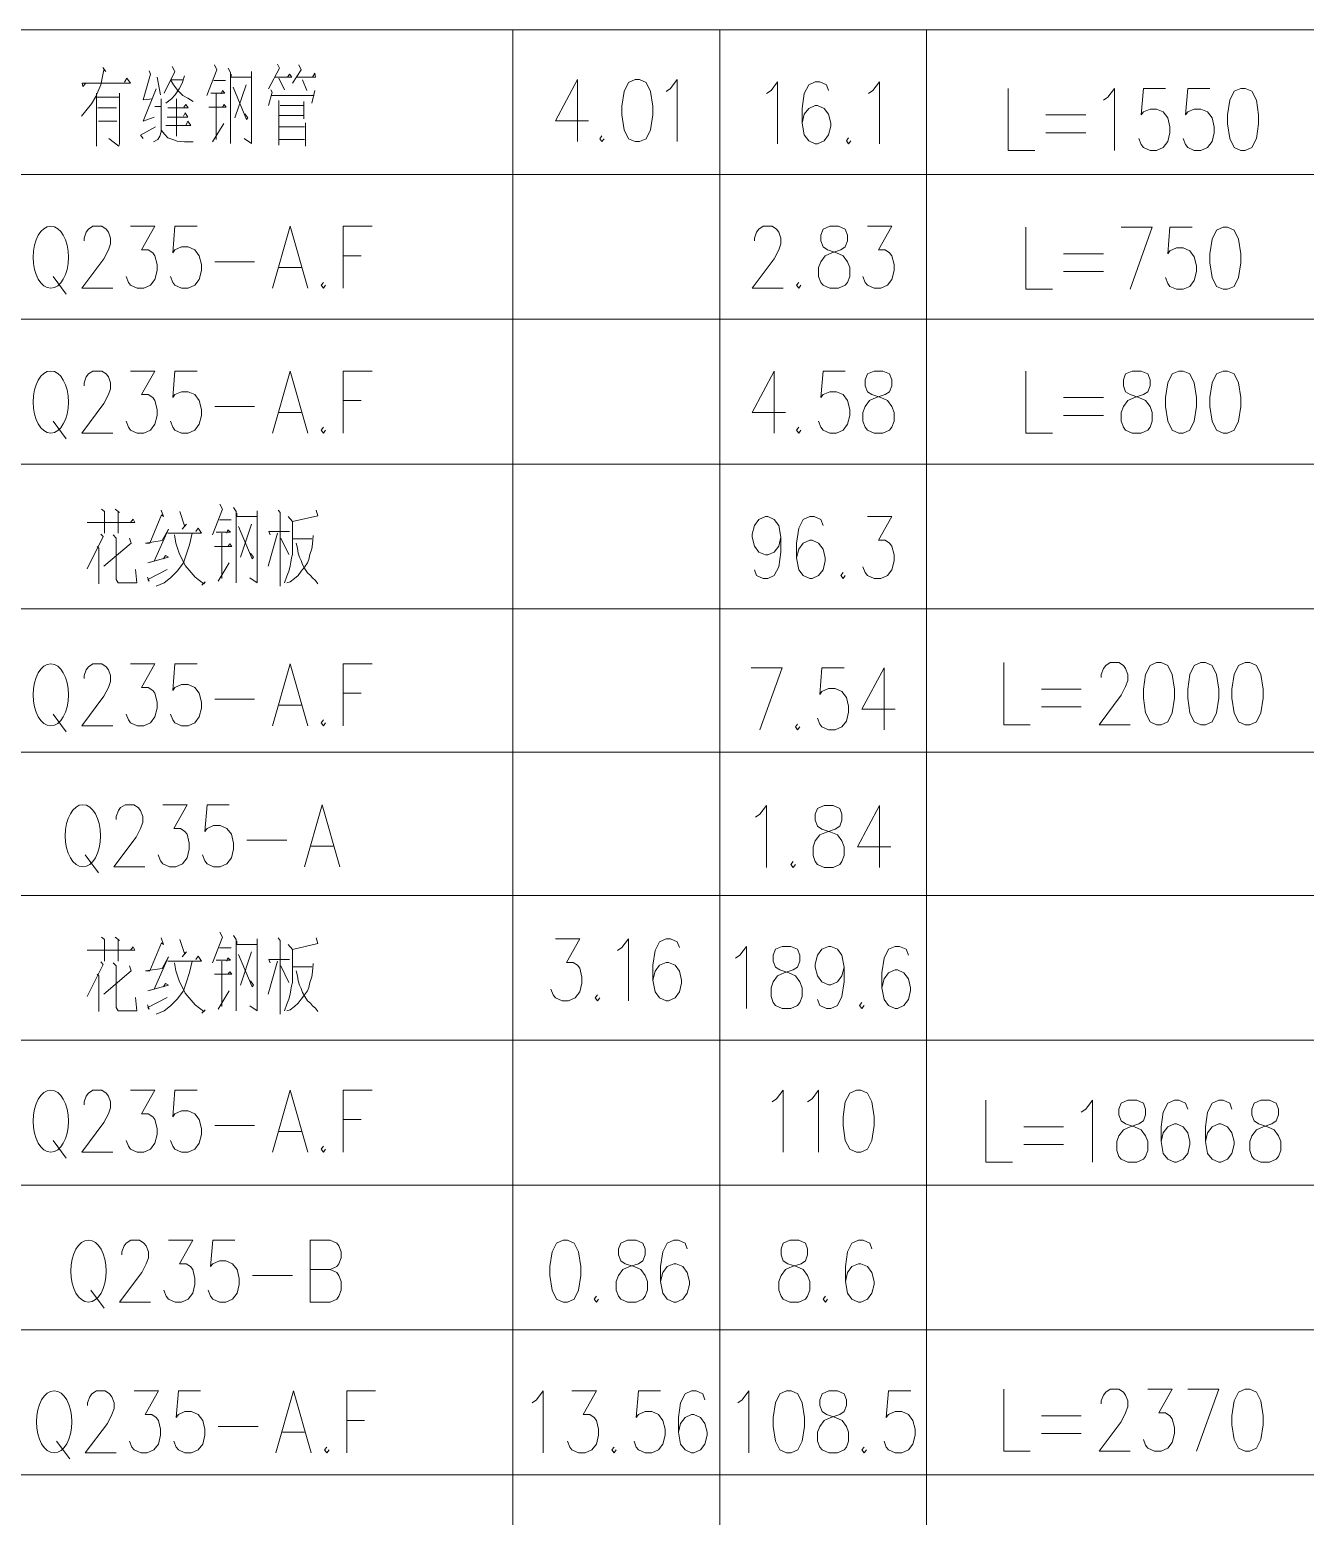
# Model space of a CAD drawing. Header units: millimetres. Extents: x 0 to 829, y 0 to 586.
# Drawn here: x 707.5 to 768.3, y 81.8 to 152.7 of the extents above; entities that cross this region are included whole.
import ezdxf

# ---------------------------------------------------------------- set-up
doc = ezdxf.new("R2010")
doc.units = ezdxf.units.MM

msp = doc.modelspace()

# ---------------------------------------------------------------- linework, layer by layer
at = {"color": 0, "lineweight": 0}
for points in [[(592.493806, 152.654), (769.958667, 152.654)], [(730.521639, 28.603222), (730.521639, 152.654)], [(740.381778, 28.603222), (740.381778, 152.654)], [(750.238389, 28.603222), (750.238389, 152.654)], [(716.294111, 150.974778), (716.414056, 150.738417), (715.941333, 149.517806)], [(719.310361, 151.017111), (719.402083, 150.819556), (718.869389, 149.831778)], [(720.319306, 150.974778), (720.435722, 150.738417), (720.022972, 150.106944)], [(710.970694, 150.858361), (711.118861, 150.660806), (711.030667, 150.738417), (710.8825, 150.029333), (710.646139, 149.479), (710.438, 149.122694), (709.965278, 148.530028)], [(710.173417, 150.106944), (710.02525, 149.951722), (709.9935, 150.106944), (712.300667, 150.106944), (712.124278, 150.343306), (712.007861, 150.149278)], [(713.189667, 150.699611), (713.249639, 150.540861), (712.893333, 149.32025), (713.337833, 149.359056)], [(713.574194, 150.385639), (713.722361, 149.556611)], [(714.283278, 150.897167), (714.403222, 150.660806), (713.89875, 149.634222)], [(714.875944, 150.46325), (714.756, 150.106944), (714.607833, 149.831778), (714.431444, 149.556611), (714.255056, 149.359056), (713.986944, 149.1615)], [(714.195083, 150.265694), (714.815972, 150.265694)], [(714.195083, 150.265694), (714.34325, 150.029333), (714.551389, 149.754167), (714.78775, 149.517806), (715.024111, 149.397861), (715.288694, 149.239111)], [(716.265889, 150.226889), (716.826806, 150.226889)], [(716.94675, 150.819556), (717.063167, 150.622), (717.063167, 147.228278)], [(717.094917, 150.540861), (717.094917, 150.385639), (718.040361, 150.385639)], [(718.068583, 150.660806), (718.068583, 147.228278), (717.715806, 147.464639)], [(719.165722, 150.385639), (719.991222, 150.385639), (719.874806, 150.540861), (719.786611, 150.385639)], [(719.370333, 150.343306), (719.638444, 149.792972)], [(720.227583, 150.385639), (721.116583, 150.385639), (721.084833, 150.583194), (720.968417, 150.385639)], [(720.495694, 150.265694), (720.700306, 149.754167)], [(733.601389, 150.279806), (732.546583, 148.307778), (734.130556, 148.307778)], [(733.601389, 150.279806), (733.601389, 147.323528)], [(737.827667, 149.715361), (738.039333, 149.856472), (738.356833, 150.279806), (738.356833, 147.323528)], [(710.674361, 147.111861), (710.674361, 149.634222), (710.674361, 149.436667), (711.767972, 149.436667), (711.767972, 149.634222), (711.767972, 147.228278), (711.73975, 147.111861), (711.267028, 147.464639)], [(713.514222, 149.831778), (712.893333, 148.293667), (713.426028, 148.491222)], [(716.117722, 149.634222), (716.798583, 149.634222), (716.678639, 149.754167), (716.618667, 149.595417)], [(716.382306, 149.595417), (716.382306, 147.425833)], [(717.183111, 149.912917), (717.832222, 148.374806), (717.892194, 148.452417), (717.744028, 148.649972)], [(717.804, 150.029333), (717.271306, 148.452417)], [(718.985806, 149.792972), (719.045778, 149.673028), (718.869389, 149.045083)], [(719.017556, 149.517806), (721.056611, 149.517806)], [(721.084833, 149.754167), (720.940194, 149.1615)], [(742.614861, 149.609528), (742.826528, 149.750639), (743.144028, 150.173972), (743.144028, 147.217694)], [(745.574667, 149.750639), (745.468833, 150.032861), (745.151333, 150.173972), (744.939667, 150.173972), (744.622167, 150.032861), (744.4105, 149.609528), (744.304667, 148.9075), (744.304667, 148.201944), (744.4105, 147.6375), (744.622167, 147.355278), (744.939667, 147.217694), (745.0455, 147.217694), (745.363, 147.355278), (745.574667, 147.6375), (745.6805, 148.060833), (745.6805, 148.201944), (745.574667, 148.625278), (745.363, 148.9075), (745.0455, 149.048611), (744.939667, 149.048611), (744.622167, 148.9075), (744.4105, 148.625278), (744.304667, 148.201944)], [(747.476139, 149.609528), (747.687806, 149.750639), (748.001778, 150.173972), (748.001778, 147.217694)], [(754.129528, 149.86), (754.129528, 146.903722), (755.396, 146.903722)], [(758.673306, 149.299083), (758.884972, 149.440194), (759.198944, 149.86), (759.198944, 146.903722)], [(761.629583, 149.86), (760.574778, 149.86), (760.468944, 148.593528), (760.574778, 148.734639), (760.892278, 148.87575), (761.20625, 148.87575), (761.52375, 148.734639), (761.735417, 148.452417), (761.84125, 148.029083), (761.84125, 147.746861), (761.735417, 147.327056), (761.52375, 147.044833), (761.20625, 146.903722), (760.892278, 146.903722), (760.574778, 147.044833), (760.468944, 147.185944), (760.363111, 147.468167)], [(763.742722, 149.86), (762.687917, 149.86), (762.582083, 148.593528), (762.687917, 148.734639), (763.001889, 148.87575), (763.319389, 148.87575), (763.636889, 148.734639), (763.848556, 148.452417), (763.954389, 148.029083), (763.954389, 147.746861), (763.848556, 147.327056), (763.636889, 147.044833), (763.319389, 146.903722), (763.001889, 146.903722), (762.687917, 147.044833), (762.582083, 147.185944), (762.47625, 147.468167)], [(710.734333, 148.925139), (711.623333, 148.925139)], [(713.750583, 149.359056), (713.750583, 147.782139), (713.690611, 147.584583), (713.602417, 147.425833), (713.397806, 147.309417)], [(713.45425, 149.00275), (713.750583, 149.00275)], [(714.075139, 148.925139), (715.052333, 148.925139), (714.935917, 149.083889), (714.844194, 148.963944)], [(714.491417, 149.359056), (714.491417, 147.584583)], [(716.029528, 148.963944), (716.858556, 148.963944), (716.766833, 149.083889), (716.678639, 148.963944)], [(719.370333, 149.281444), (719.370333, 147.150667)], [(719.430306, 149.045083), (720.555667, 149.045083)], [(720.555667, 149.239111), (720.555667, 148.413611)], [(710.762556, 148.293667), (711.651556, 148.293667)], [(713.986944, 148.096111), (715.172278, 148.096111), (715.024111, 148.293667), (714.935917, 148.096111)], [(714.046917, 148.491222), (715.024111, 148.491222), (714.904167, 148.688778), (714.815972, 148.530028)], [(716.205917, 147.309417), (716.738611, 148.17725)], [(719.402083, 148.568833), (720.555667, 148.568833)], [(720.643861, 148.216056), (720.643861, 147.111861)], [(755.925167, 148.593528), (757.826639, 148.593528)], [(712.893333, 147.464639), (712.776917, 147.623389), (713.486, 148.0185)], [(713.750583, 147.85975), (713.9305, 147.662194), (714.075139, 147.506972), (714.315028, 147.425833), (714.519639, 147.348222), (714.875944, 147.309417), (715.288694, 147.309417)], [(719.370333, 147.425833), (720.583889, 147.425833)], [(719.402083, 148.0185), (720.583889, 148.0185)], [(734.765556, 147.602222), (734.659722, 147.461111), (734.765556, 147.323528), (734.867861, 147.461111)], [(746.523639, 147.496389), (746.417806, 147.355278), (746.523639, 147.217694), (746.629472, 147.355278)], [(755.925167, 147.746861), (757.826639, 147.746861)], [(592.493806, 145.753667), (769.958667, 145.753667)], [(710.081694, 142.585722), (710.081694, 142.726833), (710.187528, 143.009056), (710.293361, 143.150167), (710.505028, 143.28775), (710.924833, 143.28775), (711.1365, 143.150167), (711.242333, 143.009056), (711.348167, 142.726833), (711.348167, 142.444611), (711.242333, 142.162389), (711.030667, 141.739056), (709.975861, 140.331472), (711.454, 140.331472)], [(712.300667, 143.28775), (713.461306, 143.28775), (712.826306, 142.162389), (713.143806, 142.162389), (713.355472, 142.021278), (713.461306, 141.880167), (713.567139, 141.456833), (713.567139, 141.178139), (713.461306, 140.754806), (713.249639, 140.472583), (712.932139, 140.331472), (712.614639, 140.331472), (712.300667, 140.472583), (712.194833, 140.613694), (712.089, 140.895917)], [(715.468611, 143.28775), (714.410278, 143.28775), (714.307972, 142.021278), (714.410278, 142.162389), (714.727778, 142.3035), (715.045278, 142.3035), (715.362778, 142.162389), (715.574444, 141.880167), (715.680278, 141.456833), (715.680278, 141.178139), (715.574444, 140.754806), (715.362778, 140.472583), (715.045278, 140.331472), (714.727778, 140.331472), (714.410278, 140.472583), (714.307972, 140.613694), (714.202139, 140.895917)], [(719.059889, 140.331472), (719.903028, 143.28775), (720.749694, 140.331472)], [(722.4395, 140.331472), (722.4395, 143.28775), (723.811806, 143.28775)], [(742.036306, 142.585722), (742.036306, 142.726833), (742.142139, 143.009056), (742.247972, 143.150167), (742.456111, 143.28775), (742.879444, 143.28775), (743.091111, 143.150167), (743.196944, 143.009056), (743.302778, 142.726833), (743.302778, 142.444611), (743.196944, 142.162389), (742.985278, 141.739056), (741.930472, 140.331472), (743.408611, 140.331472)], [(747.423222, 143.28775), (748.583861, 143.28775), (747.948861, 142.162389), (748.266361, 142.162389), (748.478028, 142.021278), (748.583861, 141.880167), (748.689694, 141.456833), (748.689694, 141.178139), (748.583861, 140.754806), (748.372194, 140.472583), (748.054694, 140.331472), (747.740722, 140.331472), (747.423222, 140.472583), (747.317389, 140.613694), (747.211556, 140.895917)], [(754.976194, 143.238361), (754.976194, 140.282083), (756.242667, 140.282083)], [(759.516444, 143.238361), (760.994583, 143.238361), (759.939778, 140.282083)], [(762.896056, 143.238361), (761.84125, 143.238361), (761.735417, 141.971889), (761.84125, 142.113), (762.15875, 142.254111), (762.47625, 142.254111), (762.79375, 142.113), (763.001889, 141.830778), (763.107722, 141.407444), (763.107722, 141.125222), (763.001889, 140.705417), (762.79375, 140.423194), (762.47625, 140.282083), (762.15875, 140.282083), (761.84125, 140.423194), (761.735417, 140.564306), (761.629583, 140.846528)], [(722.4395, 141.880167), (723.286167, 141.880167)], [(756.771833, 141.971889), (758.673306, 141.971889)], [(716.31175, 141.597944), (718.213222, 141.597944)], [(719.377389, 141.315722), (720.432194, 141.315722)], [(756.771833, 141.125222), (758.673306, 141.125222)], [(708.603556, 140.895917), (709.235028, 140.04925)], [(721.490528, 140.613694), (721.384694, 140.472583), (721.490528, 140.331472), (721.596361, 140.472583)], [(744.149444, 140.613694), (744.043611, 140.472583), (744.149444, 140.331472), (744.25175, 140.472583)], [(592.493806, 138.853333), (769.958667, 138.853333)], [(710.081694, 135.685389), (710.081694, 135.822972), (710.187528, 136.105194), (710.293361, 136.246306), (710.505028, 136.387417), (710.924833, 136.387417), (711.1365, 136.246306), (711.242333, 136.105194), (711.348167, 135.822972), (711.348167, 135.544278), (711.242333, 135.262056), (711.030667, 134.838722), (709.975861, 133.431139), (711.454, 133.431139)], [(712.300667, 136.387417), (713.461306, 136.387417), (712.826306, 135.262056), (713.143806, 135.262056), (713.355472, 135.120944), (713.461306, 134.979833), (713.567139, 134.5565), (713.567139, 134.274278), (713.461306, 133.850944), (713.249639, 133.57225), (712.932139, 133.431139), (712.614639, 133.431139), (712.300667, 133.57225), (712.194833, 133.713361), (712.089, 133.992056)], [(715.468611, 136.387417), (714.410278, 136.387417), (714.307972, 135.120944), (714.410278, 135.262056), (714.727778, 135.403167), (715.045278, 135.403167), (715.362778, 135.262056), (715.574444, 134.979833), (715.680278, 134.5565), (715.680278, 134.274278), (715.574444, 133.850944), (715.362778, 133.57225), (715.045278, 133.431139), (714.727778, 133.431139), (714.410278, 133.57225), (714.307972, 133.713361), (714.202139, 133.992056)], [(719.059889, 133.431139), (719.903028, 136.387417), (720.749694, 133.431139)], [(722.4395, 133.431139), (722.4395, 136.387417), (723.811806, 136.387417)], [(742.985278, 136.387417), (741.930472, 134.415389), (743.514444, 134.415389)], [(742.985278, 136.387417), (742.985278, 133.431139)], [(746.364889, 136.387417), (745.310083, 136.387417), (745.20425, 135.120944), (745.310083, 135.262056), (745.627583, 135.403167), (745.945083, 135.403167), (746.259056, 135.262056), (746.470722, 134.979833), (746.576556, 134.5565), (746.576556, 134.274278), (746.470722, 133.850944), (746.259056, 133.57225), (745.945083, 133.431139), (745.627583, 133.431139), (745.310083, 133.57225), (745.20425, 133.713361), (745.098417, 133.992056)], [(754.976194, 136.387417), (754.976194, 133.431139), (756.242667, 133.431139)], [(716.31175, 134.697611), (718.213222, 134.697611)], [(722.4395, 134.979833), (723.286167, 134.979833)], [(756.771833, 135.120944), (758.673306, 135.120944)], [(708.603556, 133.992056), (709.235028, 133.148917)], [(719.377389, 134.415389), (720.432194, 134.415389)], [(756.771833, 134.274278), (758.673306, 134.274278)], [(721.490528, 133.713361), (721.384694, 133.57225), (721.490528, 133.431139), (721.596361, 133.57225)], [(744.149444, 133.713361), (744.043611, 133.57225), (744.149444, 133.431139), (744.25175, 133.57225)], [(592.493806, 131.953), (769.958667, 131.953)], [(710.910722, 129.804583), (711.058889, 129.684639), (711.058889, 128.658056)], [(711.563361, 129.804583), (711.767972, 129.645833)], [(711.708, 129.684639), (711.708, 128.658056)], [(713.750583, 129.76225), (713.870528, 129.448278), (713.778806, 129.525889), (713.217889, 128.185333), (713.00975, 128.185333), (713.810556, 128.305278), (714.106889, 128.855611), (713.426028, 127.3175), (713.129694, 127.239889), (714.106889, 127.515056), (713.958722, 127.596194), (713.870528, 127.437444)], [(714.639583, 129.684639), (714.875944, 129.014361), (714.964139, 129.091972), (714.756, 128.855611)], [(716.558694, 130.040944), (716.678639, 129.804583), (716.205917, 128.580444)], [(717.211333, 129.882194), (717.32775, 129.684639), (717.32775, 126.294444)], [(718.336694, 129.723444), (718.336694, 126.294444), (717.980389, 126.530806)], [(719.342111, 129.76225), (719.430306, 129.645833), (719.430306, 126.135694)], [(721.144806, 129.76225), (721.233, 129.487083), (720.019444, 129.211917), (719.814833, 129.448278)], [(710.229861, 129.173111), (712.508806, 129.173111), (712.420611, 129.328333), (712.300667, 129.173111)], [(716.530472, 129.289528), (717.091389, 129.289528)], [(717.3595, 129.607028), (717.3595, 129.448278), (718.304944, 129.448278)], [(717.447694, 128.975556), (718.096806, 127.437444), (718.156778, 127.515056), (718.008611, 127.712611)], [(718.068583, 129.091972), (717.535889, 127.515056)], [(720.019444, 129.211917), (720.019444, 127.635), (719.963, 127.47625), (719.93125, 127.278694), (719.903028, 127.081139), (719.843056, 126.844778), (719.754861, 126.608417), (719.634917, 126.294444)], [(743.302778, 128.467556), (743.196944, 128.044222), (742.985278, 127.762), (742.667778, 127.620889), (742.561944, 127.620889), (742.247972, 127.762), (742.036306, 128.044222), (741.930472, 128.467556), (741.930472, 128.608667), (742.036306, 129.032), (742.247972, 129.310694), (742.561944, 129.451806), (742.667778, 129.451806), (742.985278, 129.310694), (743.196944, 129.032), (743.302778, 128.467556), (743.302778, 127.762), (743.196944, 127.059972), (742.985278, 126.636639), (742.667778, 126.495528), (742.456111, 126.495528), (742.142139, 126.636639), (742.036306, 126.918861)], [(745.310083, 129.032), (745.20425, 129.310694), (744.88675, 129.451806), (744.675083, 129.451806), (744.357583, 129.310694), (744.149444, 128.890889), (744.043611, 128.185333), (744.043611, 127.479778), (744.149444, 126.918861), (744.357583, 126.636639), (744.675083, 126.495528), (744.780917, 126.495528), (745.098417, 126.636639), (745.310083, 126.918861), (745.415917, 127.338667), (745.415917, 127.479778), (745.310083, 127.903111), (745.098417, 128.185333), (744.780917, 128.326444), (744.675083, 128.326444), (744.357583, 128.185333), (744.149444, 127.903111), (744.043611, 127.479778)], [(747.423222, 129.451806), (748.583861, 129.451806), (747.948861, 128.326444), (748.266361, 128.326444), (748.478028, 128.185333), (748.583861, 128.044222), (748.689694, 127.620889), (748.689694, 127.338667), (748.583861, 126.918861), (748.372194, 126.636639), (748.054694, 126.495528), (747.740722, 126.495528), (747.423222, 126.636639), (747.317389, 126.77775), (747.211556, 127.059972)], [(710.8825, 128.61925), (710.998917, 128.502833), (710.229861, 126.964722)], [(712.240694, 128.421694), (712.332417, 128.185333), (711.030667, 127.081139)], [(711.471639, 128.580444), (711.619806, 128.421694), (711.619806, 126.449667), (711.708, 126.294444), (712.597, 126.294444), (712.537028, 126.925917)], [(715.228722, 128.658056), (715.112306, 128.107722), (714.964139, 127.673806), (714.815972, 127.239889), (714.519639, 126.844778), (714.195083, 126.530806), (713.89875, 126.294444), (713.514222, 126.135694)], [(714.075139, 128.658056), (715.673222, 128.658056), (715.525056, 128.894417), (715.408639, 128.739194)], [(714.399694, 128.580444), (714.459667, 128.185333), (714.607833, 127.712611), (714.904167, 127.119944), (715.376889, 126.569611), (715.793167, 126.252111), (715.849611, 126.33325), (715.701444, 126.1745)], [(716.382306, 128.700389), (717.063167, 128.700389), (716.943222, 128.816806), (716.886778, 128.658056)], [(716.650417, 128.658056), (716.650417, 126.492)], [(719.310361, 128.658056), (718.865861, 127.081139)], [(718.957583, 128.580444), (718.897611, 128.739194), (719.874806, 128.739194)], [(719.458528, 128.421694), (719.843056, 127.635)], [(720.996639, 128.541639), (720.968417, 128.146528), (720.936667, 127.910167), (720.848472, 127.635), (720.7885, 127.398639), (720.732056, 127.239889), (720.583889, 127.042333), (720.435722, 126.844778), (720.287556, 126.647222), (720.111167, 126.492), (719.903028, 126.33325), (719.754861, 126.294444)], [(720.019444, 128.382889), (720.936667, 128.382889)], [(710.702583, 128.030111), (710.794306, 127.948972), (710.794306, 126.252111)], [(716.294111, 128.030111), (717.123139, 128.030111), (717.034944, 128.146528), (716.943222, 128.030111)], [(720.199361, 128.185333), (720.259333, 127.948972), (720.287556, 127.712611), (720.347528, 127.515056), (720.435722, 127.359833), (720.495694, 127.162278), (720.612111, 126.964722), (720.732056, 126.767167), (720.880222, 126.647222), (720.968417, 126.530806), (721.116583, 126.410861), (721.233, 126.252111)], [(713.101472, 126.569611), (713.189667, 126.372056), (713.129694, 126.449667), (714.046917, 126.925917)], [(716.4705, 126.372056), (717.003194, 127.239889)], [(746.259056, 126.77775), (746.153222, 126.636639), (746.259056, 126.495528), (746.364889, 126.636639)], [(592.493806, 125.049139), (769.958667, 125.049139)], [(710.081694, 121.7295), (710.081694, 121.870611), (710.187528, 122.152833), (710.293361, 122.293944), (710.505028, 122.435056), (710.924833, 122.435056), (711.1365, 122.293944), (711.242333, 122.152833), (711.348167, 121.870611), (711.348167, 121.588389), (711.242333, 121.306167), (711.030667, 120.886361), (709.975861, 119.47525), (711.454, 119.47525)], [(712.300667, 122.435056), (713.461306, 122.435056), (712.826306, 121.306167), (713.143806, 121.306167), (713.355472, 121.165056), (713.461306, 121.027472), (713.567139, 120.604139), (713.567139, 120.321917), (713.461306, 119.898583), (713.249639, 119.616361), (712.932139, 119.47525), (712.614639, 119.47525), (712.300667, 119.616361), (712.194833, 119.757472), (712.089, 120.039694)], [(715.468611, 122.435056), (714.410278, 122.435056), (714.307972, 121.165056), (714.410278, 121.306167), (714.727778, 121.447278), (715.045278, 121.447278), (715.362778, 121.306167), (715.574444, 121.027472), (715.680278, 120.604139), (715.680278, 120.321917), (715.574444, 119.898583), (715.362778, 119.616361), (715.045278, 119.47525), (714.727778, 119.47525), (714.410278, 119.616361), (714.307972, 119.757472), (714.202139, 120.039694)], [(719.059889, 119.47525), (719.903028, 122.435056), (720.749694, 119.47525)], [(722.4395, 119.47525), (722.4395, 122.435056), (723.811806, 122.435056)], [(741.877556, 122.241028), (743.355694, 122.241028), (742.297361, 119.281222)], [(746.311972, 122.241028), (745.257167, 122.241028), (745.151333, 120.974556), (745.257167, 121.112139), (745.574667, 121.25325), (745.892167, 121.25325), (746.206139, 121.112139), (746.417806, 120.833444), (746.523639, 120.410111), (746.523639, 120.127889), (746.417806, 119.704556), (746.206139, 119.422333), (745.892167, 119.281222), (745.574667, 119.281222), (745.257167, 119.422333), (745.151333, 119.563444), (745.0455, 119.845667)], [(748.213444, 122.241028), (747.158639, 120.269), (748.742611, 120.269)], [(748.213444, 122.241028), (748.213444, 119.281222)], [(753.917861, 122.487972), (753.917861, 119.528167), (755.187861, 119.528167)], [(758.567472, 121.782417), (758.567472, 121.923528), (758.673306, 122.20575), (758.779139, 122.346861), (758.990806, 122.487972), (759.410611, 122.487972), (759.622278, 122.346861), (759.728111, 122.20575), (759.833944, 121.923528), (759.833944, 121.641306), (759.728111, 121.359083), (759.516444, 120.939278), (758.461639, 119.528167), (759.939778, 119.528167)], [(755.7135, 121.217972), (757.614972, 121.217972)], [(716.31175, 120.74525), (718.213222, 120.74525)], [(719.377389, 120.463028), (720.432194, 120.463028)], [(722.4395, 121.027472), (723.286167, 121.027472)], [(708.603556, 120.039694), (709.235028, 119.196556)], [(721.490528, 119.757472), (721.384694, 119.616361), (721.490528, 119.47525), (721.596361, 119.616361)], [(755.7135, 120.374833), (757.614972, 120.374833)], [(744.096528, 119.563444), (743.990694, 119.422333), (744.096528, 119.281222), (744.198833, 119.422333)], [(592.493806, 118.219361), (769.958667, 118.219361)], [(711.61275, 115.012611), (711.61275, 115.153722), (711.718583, 115.435944), (711.824417, 115.577056), (712.036083, 115.718167), (712.455889, 115.718167), (712.667556, 115.577056), (712.773389, 115.435944), (712.879222, 115.153722), (712.879222, 114.8715), (712.773389, 114.589278), (712.561722, 114.169472), (711.506917, 112.758361), (712.985056, 112.758361)], [(713.831722, 115.718167), (714.992361, 115.718167), (714.357361, 114.589278), (714.674861, 114.589278), (714.886528, 114.448167), (714.992361, 114.307056), (715.098194, 113.88725), (715.098194, 113.605028), (714.992361, 113.181694), (714.780694, 112.899472), (714.463194, 112.758361), (714.149222, 112.758361), (713.831722, 112.899472), (713.725889, 113.040583), (713.620056, 113.322806)], [(716.999667, 115.718167), (715.944861, 115.718167), (715.839028, 114.448167), (715.944861, 114.589278), (716.258833, 114.730389), (716.576333, 114.730389), (716.893833, 114.589278), (717.1055, 114.307056), (717.211333, 113.88725), (717.211333, 113.605028), (717.1055, 113.181694), (716.893833, 112.899472), (716.576333, 112.758361), (716.258833, 112.758361), (715.944861, 112.899472), (715.839028, 113.040583), (715.733194, 113.322806)], [(720.590944, 112.758361), (721.437611, 115.718167), (722.28075, 112.758361)], [(742.089222, 115.121972), (742.297361, 115.259556), (742.614861, 115.682889), (742.614861, 112.726611)], [(748.001778, 115.682889), (746.946972, 113.710861), (748.530944, 113.710861)], [(748.001778, 115.682889), (748.001778, 112.726611)], [(717.846333, 114.028361), (719.747806, 114.028361)], [(720.908444, 113.746139), (721.96325, 113.746139)], [(710.134611, 113.322806), (710.766083, 112.476139)], [(743.884861, 113.008833), (743.779028, 112.867722), (743.884861, 112.726611), (743.990694, 112.867722)], [(592.493806, 111.389583), (769.958667, 111.389583)], [(710.910722, 109.4105), (711.058889, 109.290556), (711.058889, 108.2675)], [(711.563361, 109.4105), (711.767972, 109.25175)], [(711.708, 109.290556), (711.708, 108.2675)], [(713.750583, 109.371694), (713.870528, 109.054194), (713.778806, 109.135333), (713.217889, 107.794778), (713.00975, 107.794778), (713.810556, 107.911194), (714.106889, 108.465056), (713.426028, 106.926944), (713.129694, 106.845806), (714.106889, 107.1245), (713.958722, 107.202111), (713.870528, 107.043361)], [(714.639583, 109.290556), (714.875944, 108.620278), (714.964139, 108.701417), (714.756, 108.465056)], [(716.558694, 109.646861), (716.678639, 109.4105), (716.205917, 108.186361)], [(717.211333, 109.488111), (717.32775, 109.290556), (717.32775, 105.900361)], [(717.3595, 109.212944), (717.3595, 109.054194), (718.304944, 109.054194)], [(718.336694, 109.332889), (718.336694, 105.900361), (717.980389, 106.136722)], [(719.342111, 109.371694), (719.430306, 109.25175), (719.430306, 105.741611)], [(721.144806, 109.371694), (721.233, 109.096528), (720.019444, 108.817833), (719.814833, 109.054194)], [(732.546583, 109.329361), (733.707222, 109.329361), (733.072222, 108.204), (733.389722, 108.204), (733.601389, 108.062889), (733.707222, 107.921778), (733.813056, 107.498444), (733.813056, 107.216222), (733.707222, 106.792889), (733.495556, 106.514194), (733.178056, 106.373083), (732.864083, 106.373083), (732.546583, 106.514194), (732.44075, 106.651778), (732.334917, 106.934)], [(735.502861, 108.764917), (735.714528, 108.906028), (736.032028, 109.329361), (736.032028, 106.373083)], [(738.462667, 108.906028), (738.356833, 109.18825), (738.039333, 109.329361), (737.827667, 109.329361), (737.510167, 109.18825), (737.2985, 108.764917), (737.192667, 108.062889), (737.192667, 107.357333), (737.2985, 106.792889), (737.510167, 106.514194), (737.827667, 106.373083), (737.9335, 106.373083), (738.251, 106.514194), (738.462667, 106.792889), (738.564972, 107.216222), (738.564972, 107.357333), (738.462667, 107.780667), (738.251, 108.062889), (737.9335, 108.204), (737.827667, 108.204), (737.510167, 108.062889), (737.2985, 107.780667), (737.192667, 107.357333)], [(710.229861, 108.779028), (712.508806, 108.779028), (712.420611, 108.937778), (712.300667, 108.779028)], [(714.075139, 108.2675), (715.673222, 108.2675), (715.525056, 108.503861), (715.408639, 108.345111)], [(716.382306, 108.306306), (717.063167, 108.306306), (716.943222, 108.42625), (716.886778, 108.2675)], [(716.530472, 108.898972), (717.091389, 108.898972)], [(717.447694, 108.581472), (718.096806, 107.043361), (718.156778, 107.1245), (718.008611, 107.322056)], [(718.068583, 108.701417), (717.535889, 107.1245)], [(720.019444, 108.817833), (720.019444, 107.240917), (719.963, 107.082167), (719.93125, 106.888139), (719.903028, 106.690583), (719.843056, 106.454222), (719.754861, 106.217861), (719.634917, 105.900361)], [(741.136722, 108.405083), (741.348389, 108.546194), (741.665889, 108.966), (741.665889, 106.009722)], [(746.311972, 107.98175), (746.206139, 107.558417), (745.998, 107.276194), (745.6805, 107.135083), (745.574667, 107.135083), (745.257167, 107.276194), (745.0455, 107.558417), (744.939667, 107.98175), (744.939667, 108.122861), (745.0455, 108.546194), (745.257167, 108.824889), (745.574667, 108.966), (745.6805, 108.966), (745.998, 108.824889), (746.206139, 108.546194), (746.311972, 107.98175), (746.311972, 107.276194), (746.206139, 106.574167), (745.998, 106.150833), (745.6805, 106.009722), (745.468833, 106.009722), (745.151333, 106.150833), (745.0455, 106.433056)], [(749.377611, 108.546194), (749.271778, 108.824889), (748.954278, 108.966), (748.742611, 108.966), (748.425111, 108.824889), (748.213444, 108.405083), (748.107611, 107.699528), (748.107611, 106.993972), (748.213444, 106.433056), (748.425111, 106.150833), (748.742611, 106.009722), (748.848444, 106.009722), (749.165944, 106.150833), (749.377611, 106.433056), (749.483444, 106.856389), (749.483444, 106.993972), (749.377611, 107.417306), (749.165944, 107.699528), (748.848444, 107.840639), (748.742611, 107.840639), (748.425111, 107.699528), (748.213444, 107.417306), (748.107611, 106.993972)], [(710.8825, 108.228694), (710.998917, 108.10875), (710.229861, 106.570639)], [(712.240694, 108.031139), (712.332417, 107.794778), (711.030667, 106.690583)], [(711.471639, 108.186361), (711.619806, 108.031139), (711.619806, 106.059111), (711.708, 105.900361), (712.597, 105.900361), (712.537028, 106.531833)], [(715.228722, 108.2675), (715.112306, 107.713639), (714.964139, 107.279722), (714.815972, 106.845806), (714.519639, 106.454222), (714.195083, 106.136722), (713.89875, 105.900361), (713.514222, 105.741611)], [(714.399694, 108.186361), (714.459667, 107.794778), (714.607833, 107.322056), (714.904167, 106.729389), (715.376889, 106.175528), (715.793167, 105.861556), (715.849611, 105.939167), (715.701444, 105.783944)], [(716.294111, 107.636028), (717.123139, 107.636028), (717.034944, 107.755972), (716.943222, 107.636028)], [(716.650417, 108.2675), (716.650417, 106.097917)], [(719.310361, 108.2675), (718.865861, 106.690583)], [(718.957583, 108.186361), (718.897611, 108.345111), (719.874806, 108.345111)], [(719.458528, 108.031139), (719.843056, 107.240917)], [(720.996639, 108.147556), (720.968417, 107.755972), (720.936667, 107.516083), (720.848472, 107.240917), (720.7885, 107.004556), (720.732056, 106.845806), (720.583889, 106.64825), (720.435722, 106.454222), (720.287556, 106.256667), (720.111167, 106.097917), (719.903028, 105.939167), (719.754861, 105.900361)], [(720.019444, 107.992333), (720.936667, 107.992333)], [(720.199361, 107.794778), (720.259333, 107.558417), (720.287556, 107.322056), (720.347528, 107.1245), (720.435722, 106.96575), (720.495694, 106.768194), (720.612111, 106.570639), (720.732056, 106.373083), (720.880222, 106.256667), (720.968417, 106.136722), (721.116583, 106.020306), (721.233, 105.861556)], [(710.702583, 107.636028), (710.794306, 107.558417), (710.794306, 105.861556)], [(713.101472, 106.175528), (713.189667, 105.977972), (713.129694, 106.059111), (714.046917, 106.531833)], [(716.4705, 105.977972), (717.003194, 106.845806)], [(734.553889, 106.651778), (734.448056, 106.514194), (734.553889, 106.373083), (734.659722, 106.514194)], [(747.158639, 106.291944), (747.052806, 106.150833), (747.158639, 106.009722), (747.264472, 106.150833)], [(592.493806, 104.48925), (769.958667, 104.48925)], [(710.081694, 101.4095), (710.081694, 101.550611), (710.187528, 101.832833), (710.293361, 101.973944), (710.505028, 102.115056), (710.924833, 102.115056), (711.1365, 101.973944), (711.242333, 101.832833), (711.348167, 101.550611), (711.348167, 101.271917), (711.242333, 100.989694), (711.030667, 100.566361), (709.975861, 99.158778), (711.454, 99.158778)], [(712.300667, 102.115056), (713.461306, 102.115056), (712.826306, 100.989694), (713.143806, 100.989694), (713.355472, 100.848583), (713.461306, 100.707472), (713.567139, 100.284139), (713.567139, 100.001917), (713.461306, 99.578583), (713.249639, 99.299889), (712.932139, 99.158778), (712.614639, 99.158778), (712.300667, 99.299889), (712.194833, 99.437472), (712.089, 99.719694)], [(715.468611, 102.115056), (714.410278, 102.115056), (714.307972, 100.848583), (714.410278, 100.989694), (714.727778, 101.130806), (715.045278, 101.130806), (715.362778, 100.989694), (715.574444, 100.707472), (715.680278, 100.284139), (715.680278, 100.001917), (715.574444, 99.578583), (715.362778, 99.299889), (715.045278, 99.158778), (714.727778, 99.158778), (714.410278, 99.299889), (714.307972, 99.437472), (714.202139, 99.719694)], [(719.059889, 99.158778), (719.903028, 102.115056), (720.749694, 99.158778)], [(722.4395, 99.158778), (722.4395, 102.115056), (723.811806, 102.115056)], [(742.879444, 101.550611), (743.091111, 101.691722), (743.408611, 102.115056), (743.408611, 99.158778)], [(744.56925, 101.550611), (744.780917, 101.691722), (745.098417, 102.115056), (745.098417, 99.158778)], [(753.074722, 101.63175), (753.074722, 98.675472), (754.341194, 98.675472)], [(757.614972, 101.070833), (757.826639, 101.211944), (758.144139, 101.63175), (758.144139, 98.675472)], [(762.687917, 101.211944), (762.582083, 101.490639), (762.264583, 101.63175), (762.052917, 101.63175), (761.735417, 101.490639), (761.52375, 101.070833), (761.417917, 100.365278), (761.417917, 99.659722), (761.52375, 99.098806), (761.735417, 98.816583), (762.052917, 98.675472), (762.15875, 98.675472), (762.47625, 98.816583), (762.687917, 99.098806), (762.79375, 99.522139), (762.79375, 99.659722), (762.687917, 100.083056), (762.47625, 100.365278), (762.15875, 100.506389), (762.052917, 100.506389), (761.735417, 100.365278), (761.52375, 100.083056), (761.417917, 99.659722)], [(764.797528, 101.211944), (764.691694, 101.490639), (764.377722, 101.63175), (764.166056, 101.63175), (763.848556, 101.490639), (763.636889, 101.070833), (763.531056, 100.365278), (763.531056, 99.659722), (763.636889, 99.098806), (763.848556, 98.816583), (764.166056, 98.675472), (764.271889, 98.675472), (764.589389, 98.816583), (764.797528, 99.098806), (764.903361, 99.522139), (764.903361, 99.659722), (764.797528, 100.083056), (764.589389, 100.365278), (764.271889, 100.506389), (764.166056, 100.506389), (763.848556, 100.365278), (763.636889, 100.083056), (763.531056, 99.659722)], [(722.4395, 100.707472), (723.286167, 100.707472)], [(716.31175, 100.42525), (718.213222, 100.42525)], [(719.377389, 100.143028), (720.432194, 100.143028)], [(754.870361, 100.365278), (756.771833, 100.365278)], [(708.603556, 99.719694), (709.235028, 98.876556)], [(721.490528, 99.437472), (721.384694, 99.299889), (721.490528, 99.158778), (721.596361, 99.299889)], [(754.870361, 99.522139), (756.771833, 99.522139)], [(592.493806, 97.588917), (769.958667, 97.588917)], [(711.880861, 94.262222), (711.880861, 94.403333), (711.986694, 94.685556), (712.092528, 94.826667), (712.304194, 94.967778), (712.727528, 94.967778), (712.935667, 94.826667), (713.0415, 94.685556), (713.147333, 94.403333), (713.147333, 94.124639), (713.0415, 93.842417), (712.829833, 93.419083), (711.775028, 92.0115), (713.253167, 92.0115)], [(714.099833, 94.967778), (715.260472, 94.967778), (714.629, 93.842417), (714.942972, 93.842417), (715.154639, 93.701306), (715.260472, 93.560194), (715.366306, 93.136861), (715.366306, 92.854639), (715.260472, 92.431306), (715.048806, 92.152611), (714.731306, 92.0115), (714.417333, 92.0115), (714.099833, 92.152611), (713.994, 92.293722), (713.888167, 92.572417)], [(717.267778, 94.967778), (716.212972, 94.967778), (716.107139, 93.701306), (716.212972, 93.842417), (716.530472, 93.983528), (716.844444, 93.983528), (717.161944, 93.842417), (717.373611, 93.560194), (717.479444, 93.136861), (717.479444, 92.854639), (717.373611, 92.431306), (717.161944, 92.152611), (716.844444, 92.0115), (716.530472, 92.0115), (716.212972, 92.152611), (716.107139, 92.293722), (716.001306, 92.572417)], [(720.859056, 92.0115), (720.859056, 94.967778), (721.811556, 94.967778), (722.129056, 94.826667), (722.231361, 94.685556), (722.337194, 94.403333), (722.337194, 94.124639), (722.231361, 93.842417), (722.129056, 93.701306), (721.811556, 93.560194)], [(738.836611, 94.544444), (738.730778, 94.826667), (738.413278, 94.967778), (738.201611, 94.967778), (737.884111, 94.826667), (737.672444, 94.403333), (737.566611, 93.701306), (737.566611, 92.99575), (737.672444, 92.431306), (737.884111, 92.152611), (738.201611, 92.0115), (738.307444, 92.0115), (738.624944, 92.152611), (738.836611, 92.431306), (738.938917, 92.854639), (738.938917, 92.99575), (738.836611, 93.419083), (738.624944, 93.701306), (738.307444, 93.842417), (738.201611, 93.842417), (737.884111, 93.701306), (737.672444, 93.419083), (737.566611, 92.99575)], [(747.638417, 94.544444), (747.532583, 94.826667), (747.215083, 94.967778), (747.003417, 94.967778), (746.685917, 94.826667), (746.47425, 94.403333), (746.371944, 93.701306), (746.371944, 92.99575), (746.47425, 92.431306), (746.685917, 92.152611), (747.003417, 92.0115), (747.10925, 92.0115), (747.42675, 92.152611), (747.638417, 92.431306), (747.74425, 92.854639), (747.74425, 92.99575), (747.638417, 93.419083), (747.42675, 93.701306), (747.10925, 93.842417), (747.003417, 93.842417), (746.685917, 93.701306), (746.47425, 93.419083), (746.371944, 92.99575)], [(720.859056, 93.560194), (721.811556, 93.560194), (722.129056, 93.419083), (722.231361, 93.277972), (722.337194, 92.99575), (722.337194, 92.572417), (722.231361, 92.293722), (722.129056, 92.152611), (721.811556, 92.0115), (720.859056, 92.0115)], [(718.114444, 93.277972), (720.015917, 93.277972)], [(710.402722, 92.572417), (711.034194, 91.729278)], [(734.5045, 92.293722), (734.398667, 92.152611), (734.5045, 92.0115), (734.610333, 92.152611)], [(745.419444, 92.293722), (745.313611, 92.152611), (745.419444, 92.0115), (745.525278, 92.152611)], [(592.493806, 90.685056), (769.958667, 90.685056)], [(753.917861, 87.862833), (753.917861, 84.903028), (755.187861, 84.903028)], [(758.567472, 87.157278), (758.567472, 87.298389), (758.673306, 87.580611), (758.779139, 87.721722), (758.990806, 87.862833), (759.410611, 87.862833), (759.622278, 87.721722), (759.728111, 87.580611), (759.833944, 87.298389), (759.833944, 87.016167), (759.728111, 86.733944), (759.516444, 86.310611), (758.461639, 84.903028), (759.939778, 84.903028)], [(760.786444, 87.862833), (761.947083, 87.862833), (761.312083, 86.733944), (761.629583, 86.733944), (761.84125, 86.592833), (761.947083, 86.451722), (762.052917, 86.031917), (762.052917, 85.749694), (761.947083, 85.326361), (761.735417, 85.044139), (761.417917, 84.903028), (761.100417, 84.903028), (760.786444, 85.044139), (760.680611, 85.18525), (760.574778, 85.467472)], [(762.687917, 87.862833), (764.166056, 87.862833), (763.107722, 84.903028)], [(710.243972, 87.076139), (710.243972, 87.21725), (710.349806, 87.499472), (710.455639, 87.640583), (710.667306, 87.781694), (711.087111, 87.781694), (711.298778, 87.640583), (711.404611, 87.499472), (711.510444, 87.21725), (711.510444, 86.935028), (711.404611, 86.652806), (711.192944, 86.229472), (710.138139, 84.821889), (711.616278, 84.821889)], [(712.462944, 87.781694), (713.623583, 87.781694), (712.988583, 86.652806), (713.306083, 86.652806), (713.51775, 86.511694), (713.623583, 86.370583), (713.729417, 85.950778), (713.729417, 85.668556), (713.623583, 85.245222), (713.411917, 84.963), (713.094417, 84.821889), (712.780444, 84.821889), (712.462944, 84.963), (712.357111, 85.104111), (712.251278, 85.386333)], [(715.630889, 87.781694), (714.576083, 87.781694), (714.47025, 86.511694), (714.576083, 86.652806), (714.890056, 86.793917), (715.207556, 86.793917), (715.525056, 86.652806), (715.736722, 86.370583), (715.842556, 85.950778), (715.842556, 85.668556), (715.736722, 85.245222), (715.525056, 84.963), (715.207556, 84.821889), (714.890056, 84.821889), (714.576083, 84.963), (714.47025, 85.104111), (714.364417, 85.386333)], [(719.222167, 84.821889), (720.068833, 87.781694), (720.911972, 84.821889)], [(722.601778, 84.821889), (722.601778, 87.781694), (723.977611, 87.781694)], [(731.442389, 87.21725), (731.650528, 87.358361), (731.968028, 87.781694), (731.968028, 84.821889)], [(733.340333, 87.781694), (734.5045, 87.781694), (733.8695, 86.652806), (734.187, 86.652806), (734.398667, 86.511694), (734.5045, 86.370583), (734.610333, 85.950778), (734.610333, 85.668556), (734.5045, 85.245222), (734.292833, 84.963), (733.975333, 84.821889), (733.657833, 84.821889), (733.340333, 84.963), (733.238028, 85.104111), (733.132194, 85.386333)], [(737.566611, 87.781694), (736.511806, 87.781694), (736.405972, 86.511694), (736.511806, 86.652806), (736.829306, 86.793917), (737.143278, 86.793917), (737.460778, 86.652806), (737.672444, 86.370583), (737.778278, 85.950778), (737.778278, 85.668556), (737.672444, 85.245222), (737.460778, 84.963), (737.143278, 84.821889), (736.829306, 84.821889), (736.511806, 84.963), (736.405972, 85.104111), (736.300139, 85.386333)], [(739.67975, 87.358361), (739.573917, 87.640583), (739.256417, 87.781694), (739.04475, 87.781694), (738.730778, 87.640583), (738.519111, 87.21725), (738.413278, 86.511694), (738.413278, 85.809667), (738.519111, 85.245222), (738.730778, 84.963), (739.04475, 84.821889), (739.150583, 84.821889), (739.468083, 84.963), (739.67975, 85.245222), (739.785583, 85.668556), (739.785583, 85.809667), (739.67975, 86.229472), (739.468083, 86.511694), (739.150583, 86.652806), (739.04475, 86.652806), (738.730778, 86.511694), (738.519111, 86.229472), (738.413278, 85.809667)], [(741.246083, 87.21725), (741.45775, 87.358361), (741.77525, 87.781694), (741.77525, 84.821889)], [(749.486972, 87.781694), (748.428639, 87.781694), (748.322806, 86.511694), (748.428639, 86.652806), (748.746139, 86.793917), (749.063639, 86.793917), (749.381139, 86.652806), (749.592806, 86.370583), (749.698639, 85.950778), (749.698639, 85.668556), (749.592806, 85.245222), (749.381139, 84.963), (749.063639, 84.821889), (748.746139, 84.821889), (748.428639, 84.963), (748.322806, 85.104111), (748.2205, 85.386333)], [(755.7135, 86.592833), (757.614972, 86.592833)], [(716.477556, 86.088361), (718.379028, 86.088361)], [(719.539667, 85.809667), (720.594472, 85.809667)], [(722.601778, 86.370583), (723.448444, 86.370583)], [(755.7135, 85.749694), (757.614972, 85.749694)], [(708.765833, 85.386333), (709.397306, 84.539667)], [(721.652806, 85.104111), (721.546972, 84.963), (721.652806, 84.821889), (721.758639, 84.963)], [(735.347639, 85.104111), (735.241806, 84.963), (735.347639, 84.821889), (735.453472, 84.963)], [(747.268, 85.104111), (747.162167, 84.963), (747.268, 84.821889), (747.373833, 84.963)], [(592.493806, 83.784722), (769.958667, 83.784722)]]:
    msp.add_lwpolyline(points, dxfattribs=at)
for points in [[(736.349528, 150.279806), (736.032028, 150.138694), (735.820361, 149.715361), (735.714528, 149.013333), (735.714528, 148.59), (735.820361, 147.884444), (736.032028, 147.461111), (736.349528, 147.323528), (736.561194, 147.323528), (736.875167, 147.461111), (737.086833, 147.884444), (737.192667, 148.59), (737.192667, 149.013333), (737.086833, 149.715361), (736.875167, 150.138694), (736.561194, 150.279806)], [(765.220861, 149.86), (764.903361, 149.718889), (764.691694, 149.299083), (764.589389, 148.593528), (764.589389, 148.170194), (764.691694, 147.468167), (764.903361, 147.044833), (765.220861, 146.903722), (765.432528, 146.903722), (765.750028, 147.044833), (765.961694, 147.468167), (766.067528, 148.170194), (766.067528, 148.593528), (765.961694, 149.299083), (765.750028, 149.718889), (765.432528, 149.86)], [(745.627583, 143.28775), (745.310083, 143.150167), (745.20425, 142.867944), (745.20425, 142.585722), (745.310083, 142.3035), (745.52175, 142.162389), (745.945083, 142.021278), (746.259056, 141.880167), (746.470722, 141.597944), (746.576556, 141.315722), (746.576556, 140.895917), (746.470722, 140.613694), (746.364889, 140.472583), (746.047389, 140.331472), (745.627583, 140.331472), (745.310083, 140.472583), (745.20425, 140.613694), (745.098417, 140.895917), (745.098417, 141.315722), (745.20425, 141.597944), (745.415917, 141.880167), (745.733417, 142.021278), (746.153222, 142.162389), (746.364889, 142.3035), (746.470722, 142.585722), (746.470722, 142.867944), (746.364889, 143.150167), (746.047389, 143.28775)], [(764.377722, 143.238361), (764.060222, 143.09725), (763.848556, 142.677444), (763.742722, 141.971889), (763.742722, 141.548556), (763.848556, 140.846528), (764.060222, 140.423194), (764.377722, 140.282083), (764.589389, 140.282083), (764.903361, 140.423194), (765.115028, 140.846528), (765.220861, 141.548556), (765.220861, 141.971889), (765.115028, 142.677444), (764.903361, 143.09725), (764.589389, 143.238361)], [(747.740722, 136.387417), (747.423222, 136.246306), (747.317389, 135.964083), (747.317389, 135.685389), (747.423222, 135.403167), (747.634889, 135.262056), (748.054694, 135.120944), (748.372194, 134.979833), (748.583861, 134.697611), (748.689694, 134.415389), (748.689694, 133.992056), (748.583861, 133.713361), (748.478028, 133.57225), (748.160528, 133.431139), (747.740722, 133.431139), (747.423222, 133.57225), (747.317389, 133.713361), (747.211556, 133.992056), (747.211556, 134.415389), (747.317389, 134.697611), (747.529056, 134.979833), (747.846556, 135.120944), (748.266361, 135.262056), (748.478028, 135.403167), (748.583861, 135.685389), (748.583861, 135.964083), (748.478028, 136.246306), (748.160528, 136.387417)], [(760.045611, 136.387417), (759.728111, 136.246306), (759.622278, 135.964083), (759.622278, 135.685389), (759.728111, 135.403167), (759.939778, 135.262056), (760.363111, 135.120944), (760.680611, 134.979833), (760.892278, 134.697611), (760.994583, 134.415389), (760.994583, 133.992056), (760.892278, 133.713361), (760.786444, 133.57225), (760.468944, 133.431139), (760.045611, 133.431139), (759.728111, 133.57225), (759.622278, 133.713361), (759.516444, 133.992056), (759.516444, 134.415389), (759.622278, 134.697611), (759.833944, 134.979833), (760.151444, 135.120944), (760.574778, 135.262056), (760.786444, 135.403167), (760.892278, 135.685389), (760.892278, 135.964083), (760.786444, 136.246306), (760.468944, 136.387417)], [(762.264583, 136.387417), (761.947083, 136.246306), (761.735417, 135.822972), (761.629583, 135.120944), (761.629583, 134.697611), (761.735417, 133.992056), (761.947083, 133.57225), (762.264583, 133.431139), (762.47625, 133.431139), (762.79375, 133.57225), (763.001889, 133.992056), (763.107722, 134.697611), (763.107722, 135.120944), (763.001889, 135.822972), (762.79375, 136.246306), (762.47625, 136.387417)], [(764.377722, 136.387417), (764.060222, 136.246306), (763.848556, 135.822972), (763.742722, 135.120944), (763.742722, 134.697611), (763.848556, 133.992056), (764.060222, 133.57225), (764.377722, 133.431139), (764.589389, 133.431139), (764.903361, 133.57225), (765.115028, 133.992056), (765.220861, 134.697611), (765.220861, 135.120944), (765.115028, 135.822972), (764.903361, 136.246306), (764.589389, 136.387417)], [(761.20625, 122.487972), (760.892278, 122.346861), (760.680611, 121.923528), (760.574778, 121.217972), (760.574778, 120.798167), (760.680611, 120.092611), (760.892278, 119.669278), (761.20625, 119.528167), (761.417917, 119.528167), (761.735417, 119.669278), (761.947083, 120.092611), (762.052917, 120.798167), (762.052917, 121.217972), (761.947083, 121.923528), (761.735417, 122.346861), (761.417917, 122.487972)], [(763.319389, 122.487972), (763.001889, 122.346861), (762.79375, 121.923528), (762.687917, 121.217972), (762.687917, 120.798167), (762.79375, 120.092611), (763.001889, 119.669278), (763.319389, 119.528167), (763.531056, 119.528167), (763.848556, 119.669278), (764.060222, 120.092611), (764.166056, 120.798167), (764.166056, 121.217972), (764.060222, 121.923528), (763.848556, 122.346861), (763.531056, 122.487972)], [(765.432528, 122.487972), (765.115028, 122.346861), (764.903361, 121.923528), (764.797528, 121.217972), (764.797528, 120.798167), (764.903361, 120.092611), (765.115028, 119.669278), (765.432528, 119.528167), (765.644194, 119.528167), (765.961694, 119.669278), (766.173361, 120.092611), (766.279194, 120.798167), (766.279194, 121.217972), (766.173361, 121.923528), (765.961694, 122.346861), (765.644194, 122.487972)], [(745.363, 115.682889), (745.0455, 115.541778), (744.939667, 115.259556), (744.939667, 114.980861), (745.0455, 114.698639), (745.257167, 114.557528), (745.6805, 114.416417), (745.998, 114.275306), (746.206139, 113.993083), (746.311972, 113.710861), (746.311972, 113.291056), (746.206139, 113.008833), (746.100306, 112.867722), (745.786333, 112.726611), (745.363, 112.726611), (745.0455, 112.867722), (744.939667, 113.008833), (744.833833, 113.291056), (744.833833, 113.710861), (744.939667, 113.993083), (745.151333, 114.275306), (745.468833, 114.416417), (745.892167, 114.557528), (746.100306, 114.698639), (746.206139, 114.980861), (746.206139, 115.259556), (746.100306, 115.541778), (745.786333, 115.682889)], [(743.355694, 108.966), (743.038194, 108.824889), (742.932361, 108.546194), (742.932361, 108.263972), (743.038194, 107.98175), (743.249861, 107.840639), (743.673194, 107.699528), (743.990694, 107.558417), (744.198833, 107.276194), (744.304667, 106.993972), (744.304667, 106.574167), (744.198833, 106.291944), (744.096528, 106.150833), (743.779028, 106.009722), (743.355694, 106.009722), (743.038194, 106.150833), (742.932361, 106.291944), (742.826528, 106.574167), (742.826528, 106.993972), (742.932361, 107.276194), (743.144028, 107.558417), (743.461528, 107.699528), (743.884861, 107.840639), (744.096528, 107.98175), (744.198833, 108.263972), (744.198833, 108.546194), (744.096528, 108.824889), (743.779028, 108.966)], [(746.894056, 102.115056), (746.576556, 101.973944), (746.364889, 101.550611), (746.259056, 100.848583), (746.259056, 100.42525), (746.364889, 99.719694), (746.576556, 99.299889), (746.894056, 99.158778), (747.105722, 99.158778), (747.423222, 99.299889), (747.634889, 99.719694), (747.740722, 100.42525), (747.740722, 100.848583), (747.634889, 101.550611), (747.423222, 101.973944), (747.105722, 102.115056)], [(759.833944, 101.63175), (759.516444, 101.490639), (759.410611, 101.211944), (759.410611, 100.929722), (759.516444, 100.6475), (759.728111, 100.506389), (760.151444, 100.365278), (760.468944, 100.224167), (760.680611, 99.941944), (760.786444, 99.659722), (760.786444, 99.239917), (760.680611, 98.957694), (760.574778, 98.816583), (760.257278, 98.675472), (759.833944, 98.675472), (759.516444, 98.816583), (759.410611, 98.957694), (759.304778, 99.239917), (759.304778, 99.659722), (759.410611, 99.941944), (759.622278, 100.224167), (759.939778, 100.365278), (760.363111, 100.506389), (760.574778, 100.6475), (760.680611, 100.929722), (760.680611, 101.211944), (760.574778, 101.490639), (760.257278, 101.63175)], [(766.173361, 101.63175), (765.855861, 101.490639), (765.750028, 101.211944), (765.750028, 100.929722), (765.855861, 100.6475), (766.067528, 100.506389), (766.490861, 100.365278), (766.804833, 100.224167), (767.0165, 99.941944), (767.122333, 99.659722), (767.122333, 99.239917), (767.0165, 98.957694), (766.910667, 98.816583), (766.593167, 98.675472), (766.173361, 98.675472), (765.855861, 98.816583), (765.750028, 98.957694), (765.644194, 99.239917), (765.644194, 99.659722), (765.750028, 99.941944), (765.961694, 100.224167), (766.279194, 100.365278), (766.699, 100.506389), (766.910667, 100.6475), (767.0165, 100.929722), (767.0165, 101.211944), (766.910667, 101.490639), (766.593167, 101.63175)], [(732.920528, 94.967778), (732.603028, 94.826667), (732.391361, 94.403333), (732.285528, 93.701306), (732.285528, 93.277972), (732.391361, 92.572417), (732.603028, 92.152611), (732.920528, 92.0115), (733.132194, 92.0115), (733.446167, 92.152611), (733.657833, 92.572417), (733.763667, 93.277972), (733.763667, 93.701306), (733.657833, 94.403333), (733.446167, 94.826667), (733.132194, 94.967778)], [(735.982639, 94.967778), (735.665139, 94.826667), (735.559306, 94.544444), (735.559306, 94.262222), (735.665139, 93.983528), (735.876806, 93.842417), (736.300139, 93.701306), (736.617639, 93.560194), (736.829306, 93.277972), (736.935139, 92.99575), (736.935139, 92.572417), (736.829306, 92.293722), (736.723472, 92.152611), (736.405972, 92.0115), (735.982639, 92.0115), (735.665139, 92.152611), (735.559306, 92.293722), (735.453472, 92.572417), (735.453472, 92.99575), (735.559306, 93.277972), (735.770972, 93.560194), (736.088472, 93.701306), (736.511806, 93.842417), (736.723472, 93.983528), (736.829306, 94.262222), (736.829306, 94.544444), (736.723472, 94.826667), (736.405972, 94.967778)], [(743.729639, 94.967778), (743.412139, 94.826667), (743.306306, 94.544444), (743.306306, 94.262222), (743.412139, 93.983528), (743.623806, 93.842417), (744.047139, 93.701306), (744.364639, 93.560194), (744.572778, 93.277972), (744.678611, 92.99575), (744.678611, 92.572417), (744.572778, 92.293722), (744.470472, 92.152611), (744.152972, 92.0115), (743.729639, 92.0115), (743.412139, 92.152611), (743.306306, 92.293722), (743.200472, 92.572417), (743.200472, 92.99575), (743.306306, 93.277972), (743.517972, 93.560194), (743.835472, 93.701306), (744.258806, 93.842417), (744.470472, 93.983528), (744.572778, 94.262222), (744.572778, 94.544444), (744.470472, 94.826667), (744.152972, 94.967778)], [(765.432528, 87.862833), (765.115028, 87.721722), (764.903361, 87.298389), (764.797528, 86.592833), (764.797528, 86.1695), (764.903361, 85.467472), (765.115028, 85.044139), (765.432528, 84.903028), (765.644194, 84.903028), (765.961694, 85.044139), (766.173361, 85.467472), (766.279194, 86.1695), (766.279194, 86.592833), (766.173361, 87.298389), (765.961694, 87.721722), (765.644194, 87.862833)], [(743.570889, 87.781694), (743.253389, 87.640583), (743.041722, 87.21725), (742.935889, 86.511694), (742.935889, 86.088361), (743.041722, 85.386333), (743.253389, 84.963), (743.570889, 84.821889), (743.782556, 84.821889), (744.100056, 84.963), (744.311722, 85.386333), (744.417556, 86.088361), (744.417556, 86.511694), (744.311722, 87.21725), (744.100056, 87.640583), (743.782556, 87.781694)], [(745.578194, 87.781694), (745.260694, 87.640583), (745.154861, 87.358361), (745.154861, 87.076139), (745.260694, 86.793917), (745.472361, 86.652806), (745.895694, 86.511694), (746.213194, 86.370583), (746.421333, 86.088361), (746.527167, 85.809667), (746.527167, 85.386333), (746.421333, 85.104111), (746.319028, 84.963), (746.001528, 84.821889), (745.578194, 84.821889), (745.260694, 84.963), (745.154861, 85.104111), (745.049028, 85.386333), (745.049028, 85.809667), (745.154861, 86.088361), (745.366528, 86.370583), (745.684028, 86.511694), (746.107361, 86.652806), (746.319028, 86.793917), (746.421333, 87.076139), (746.421333, 87.358361), (746.319028, 87.640583), (746.001528, 87.781694)]]:
    msp.add_lwpolyline(points, close=True, dxfattribs=at)
for centre, major_axis, ratio in [((708.495958, 141.809611), (0, 1.478139), 0.571599), ((708.495958, 134.909278), (0, 1.478139), 0.571599), ((708.495958, 120.955153), (0, 1.479903), 0.570918), ((710.027014, 114.238264), (0, 1.479903), 0.570918), ((708.495958, 100.636917), (0, 1.478139), 0.571599), ((710.295125, 93.489639), (0, 1.478139), 0.571599), ((708.658236, 86.301792), (0, 1.479903), 0.570918)]:
    msp.add_ellipse(centre, major_axis=major_axis, ratio=ratio, start_param=0, end_param=6.283185, dxfattribs=at)

doc.saveas('drawing.dxf')
